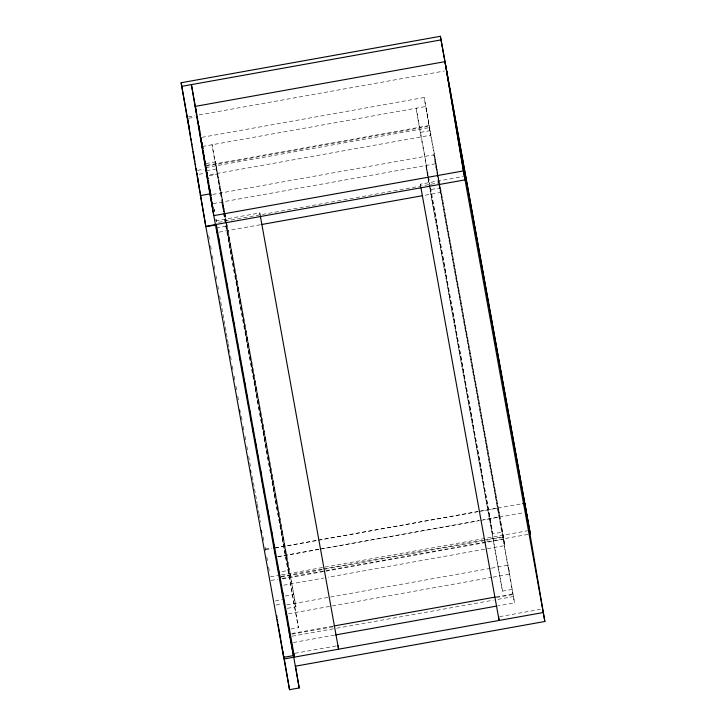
<?xml version="1.0" encoding="UTF-8"?>
<svg xmlns="http://www.w3.org/2000/svg" width="726" height="726" viewBox="0 0 726 726"><rect width="100%" height="100%" fill="white"/><g stroke="black" fill="none" stroke-linecap="round" stroke-linejoin="round"><path stroke-width="0.54" stroke-dasharray="3.63 2.72" d="M188.37 116.868L194.804 115.715M199.178 114.926L444.321 71.012M188.624 118.302L195.067 117.149M201.901 137.332L424.184 97.502L499.987 516.848L483.316 519.834M202.409 146.489L425.799 106.468L430.663 135.19L208.38 175.02M205.966 163.559L215.613 161.825L224.688 212.001M206.683 165.383L428.975 125.562L504.842 545.571L328.125 577.234M205.649 166.254L429.039 126.233L424.184 97.502M205.921 167.633L429.32 127.613M197.436 170.365L203.87 169.212M206.502 170.701L216.157 168.976L212.056 144.755L288.712 570.391L280.136 571.934M428.104 175.892L420.245 132.404L429.901 130.68M199.205 174.276L204.56 173.323M209.115 175.674L217.7 174.14L215.613 161.825M212.7 194.432L433.876 154.81L437.306 173.804M213.172 203.598L435.491 163.767L440.355 192.49L423.685 195.485M215.658 220.858L259.781 212.954L260.189 215.177M420.599 185.992L420.3 184.195L463.324 176.482M218.599 222.283L438.667 182.861M216.194 228L225.85 226.276L223.608 213.063M512.148 589.403L502.501 591.127L429.937 189.713L439.593 187.98M219.179 232.12L260.298 224.751M265.389 549.101L271.823 547.948M274.963 547.912L317.198 540.344M318.315 540.144L498.363 507.891L504.842 545.571M265.507 549.709L271.941 548.557M275.163 547.985L317.507 540.398M318.614 540.198L477.962 511.648M479.078 511.449L521.413 503.862M277.695 556.67L478.87 520.633M277.895 556.742L319.122 549.355M320.239 549.155L479.577 520.615M480.694 520.415L524.154 512.629M430.327 188.161L492.809 533.828L502.456 532.104M270.453 576.843L280.472 575.046M281.579 574.847L323.86 567.278M324.976 567.079L527.475 530.797M280.935 576.435L322.063 569.075M323.17 568.875L483.217 540.198M484.333 539.999L503.227 536.614M281.098 577.043L485.603 540.407M486.71 540.208L503.381 537.222M271.061 580.437L277.74 579.239M282.187 578.44L485.803 541.959M486.919 541.759L529.2 534.191M282.559 578.894L324.794 571.335M325.901 571.135L503.735 539.273M283.666 585.201L323.678 578.032M285.245 596.019L293.821 594.476L226.503 222.038M275.272 600.974L283.848 599.44M275.962 605.076L282.405 603.923M286.806 604.831L490.277 568.376M491.384 568.177L508.055 565.191L514.534 602.879L497.864 605.865M287.324 608.334L295.909 606.791L293.821 594.476M288.503 613.769L491.892 577.333M493.008 577.134L509.679 574.148L437.515 174.921M290.899 629.043L298.404 627.691L225.378 222.129M291.743 633.544L332.862 626.175M496.239 596.899L512.919 593.913M291.906 634.143L333.025 626.783M496.402 597.507L513.073 594.521M292.251 636.194L335.594 628.435M336.71 628.235L493.417 600.157M497.864 599.358L513.427 596.572M293.358 642.501L334.486 635.132M294.965 653.309L336.882 645.804M499.606 616.646L540.425 609.341M438.867 183.977L514.534 602.879M430.255 186.246L416.152 108.192L420.245 132.404M430.464 187.362L492.809 533.828M428.304 177.008L429.52 183.705M428.059 177.761L425.844 165.492L429.937 189.713M428.258 178.877L429.674 186.682M429.874 187.798L502.501 591.127M420.3 184.195L420.699 186.428M224.888 213.117L226.303 220.922M217.7 174.14L224.552 212.046M224.751 213.163L226.167 220.967M226.367 222.083L295.909 606.791M216.157 168.976L288.712 570.391M223.563 212.092L221.748 202.064L223.426 211.965M223.762 213.208L225.178 221.013M225.85 226.276L298.404 627.691M214.224 209.269L214.633 211.502M216.039 219.306L216.448 221.539M214.088 209.324L214.497 211.547M215.903 219.352L216.312 221.584M208.725 235.623L209.769 241.123M210.54 245.669L211.584 251.16M212.355 255.706L213.399 261.197M214.17 265.743L215.214 271.243M216.021 275.699L217.029 281.525M217.836 285.735L218.844 291.562M219.651 295.772L228.118 342.618M228.318 343.734L228.926 347.082M230.505 356.103L231.54 361.584M232.32 366.149L233.355 371.621M234.135 376.186L235.17 381.658M235.95 386.223L236.985 391.695M237.765 396.269L238.8 401.732M241.395 416.343L242.43 421.806M243.21 426.389L244.245 431.852M245.052 436.308L246.06 442.134M246.867 446.345L247.875 452.171M248.682 456.382L250.869 468.778M252.312 476.465L257.149 503.227M257.349 504.343L258.964 513.264M259.164 514.38L260.57 522.194M263.202 536.931L264.2 542.268M265.008 546.977L266.015 552.304M266.823 557.014L267.885 562.877M268.638 567.051L269.673 572.75M433.876 154.81L438.731 183.533M259.781 212.954L260.389 216.539"/><path stroke-width="1.09" d="M446.554 70.613L465.03 179.876L205.785 226.321L181.137 82.746L440.392 36.3L530.316 533.991L440.392 36.3M181.745 86.34L441 39.894M200.231 195.603L209.878 193.878L191.401 84.606L196.056 110.352M463.415 170.919L213.816 215.631L195.33 106.368L444.929 61.656L463.415 170.919L544.863 621.492L295.264 666.214M209.878 193.878L293.349 655.614L283.703 657.339L205.866 226.73L215.513 225.006M261.414 224.552L422.568 195.684M522.529 503.662L524.762 503.263L544.863 621.492M333.978 625.975L495.132 597.099M335.594 634.932L496.747 606.065M295.428 665.669L299.194 687.967L289.538 689.7L283.993 658.981L543.239 612.535M420.899 187.535L499.116 620.44L498.508 616.846M260.389 216.294L338.597 649.198L337.989 645.605M196.356 112.04L196.773 114.336M198.016 121.224L198.416 123.456M198.824 125.689L199.831 131.27M200.231 133.493L200.639 135.726M201.038 137.958L201.447 140.191M201.846 142.423L202.853 147.995M203.262 150.228L203.661 152.46M204.06 154.692L204.469 156.925M200.966 138.521L202.046 144.501M203.207 150.954L203.616 153.177M204.015 155.409L204.423 157.642M205.431 163.214L205.83 165.446M206.238 167.679L206.638 169.902M205.921 167.633L206.384 170.047M206.728 172.098L207.191 174.503M207.509 176.273L207.999 178.968M208.317 180.738L208.798 183.433M209.124 185.194L209.524 187.426M209.75 188.833L210.213 191.237M210.531 193.007L210.967 195.521M216.257 224.198L294.466 657.103M206.002 168.25L206.365 170.238M206.62 172.18L207.019 174.412M207.309 176.282L207.827 178.868M208.117 180.747L208.634 183.333M208.925 185.203L210.858 195.603M211.148 197.481L211.665 200.067M211.956 201.937L212.355 204.169M217.101 230.187L217.51 232.42M218.517 237.992L218.916 240.224M222.837 262.177L223.245 264.409M225.06 274.455L225.459 276.679M226.467 282.26L226.875 284.492M227.991 290.427L228.4 292.66M229.407 298.241L229.806 300.464M233.727 322.417L234.135 324.649M235.142 330.23L235.542 332.463M235.95 334.695L236.349 336.918M237.357 342.5L237.765 344.732M238.881 350.667L239.29 352.9M240.297 358.481L240.696 360.704M244.617 382.656L245.025 384.889M246.032 390.47L246.432 392.702M246.84 394.935L247.239 397.167M248.247 402.739L248.655 404.972M249.771 410.907L250.18 413.139M251.187 418.72L251.586 420.944M255.507 442.905L255.915 445.129M256.922 450.71L257.322 452.942M257.73 455.175L258.129 457.407M260.661 471.147L261.07 473.379M266.397 503.145L266.805 505.369M267.204 507.601L268.212 513.182M268.611 515.415L269.019 517.647M271.551 531.387L271.951 533.619M277.287 563.385L277.686 565.608M278.094 567.841L279.102 573.422M279.501 575.654L279.909 577.887M280.218 579.357L280.626 581.59M282.441 591.626L282.841 593.859M211.021 197.817L211.375 199.804M211.738 201.801L212.101 203.788M212.899 208.253L212.5 206.021L212.845 208.208M219.76 246.159L220.159 248.392M221.167 253.964L221.566 256.196M221.974 258.429L222.374 260.661M230.641 306.372L231.04 308.604M231.449 310.837L232.456 316.409M232.855 318.641L233.264 320.874M240.115 358.78L240.515 361.013M241.522 366.585L241.93 368.817M242.33 371.05L242.738 373.282M243.745 378.854L244.145 381.086M250.996 418.993L251.405 421.225M252.412 426.797L252.811 429.03M253.22 431.262L253.619 433.495M254.626 439.067L255.026 441.299M261.886 479.205L262.286 481.438M263.293 487.019L263.692 489.242M264.101 491.475L264.5 493.707M272.767 539.418L273.167 541.65M273.575 543.883L274.582 549.455M274.982 551.687L275.39 553.92M282.242 591.826L282.641 594.059M283.648 599.64L284.057 601.863M285.917 612.181L286.28 614.169M299.194 687.967L290.999 641.639M181.137 82.746L188.397 123.148M188.805 125.126L189.205 127.604M196.764 172.788L197.173 175.02L196.728 172.806M197.463 176.899L197.862 179.131M198.18 180.602L198.579 182.834M198.988 185.066L199.387 187.29M228.717 349.805L229.117 352.037M239.607 410.045L240.007 412.277M250.497 470.285L250.897 472.517M261.378 530.524L261.787 532.757M293.858 653.509L294.32 656.204M290.173 636.103L290.545 638.335M291.489 643.908L291.87 646.14M286.607 615.73L286.979 617.944M287.923 623.48L288.295 625.694M288.667 627.917L289.039 630.132M290.055 636.067L290.436 638.299M285.781 611.837L286.153 614.051M289.148 631.729L289.52 633.934M203.153 150.89L203.525 153.122M203.897 155.291L204.278 157.542M204.641 159.693L205.022 161.962M205.385 164.094L205.767 166.381M206.13 168.505L207.073 174.113M216.584 230.305L216.956 232.52M197.962 121.197L198.334 123.411M198.706 125.625L199.078 127.84M199.459 130.054L199.831 132.277M200.766 137.813L202.645 148.894M203.026 150.79L203.389 153.322M203.779 155.21L204.151 157.415M204.333 158.858L204.895 161.834M205.077 163.296L205.649 166.254M206.71 172.933L207.645 178.478M208.017 180.692L208.398 182.907M208.77 185.121L209.142 187.335M209.524 189.55L209.896 191.773M210.268 193.987L211.411 200.358M211.584 201.737L211.956 203.952M212.328 206.175L212.709 208.389M280.3 635.068L280.681 637.301M283.131 651.794L283.503 654.017M283.884 656.25L284.265 658.482M284.637 660.714L289.538 689.7M276.633 615.494L277.014 617.726M277.332 619.677L277.768 622.182M278.076 624.106L283.993 658.981M187.299 117.058L190.557 136.216M190.884 138.239L191.301 140.653M191.637 142.704L192.054 145.082M192.39 147.16L192.798 149.511M193.143 151.625L194.858 161.698M195.221 163.885L195.612 166.127M195.975 168.35L196.356 170.574M197.427 176.881L200.058 192.39M200.312 193.987L205.866 226.73M197.608 118.991L197.209 116.759L197.581 118.982M202.808 148.721L202.409 146.489L202.781 148.703"/></g></svg>
